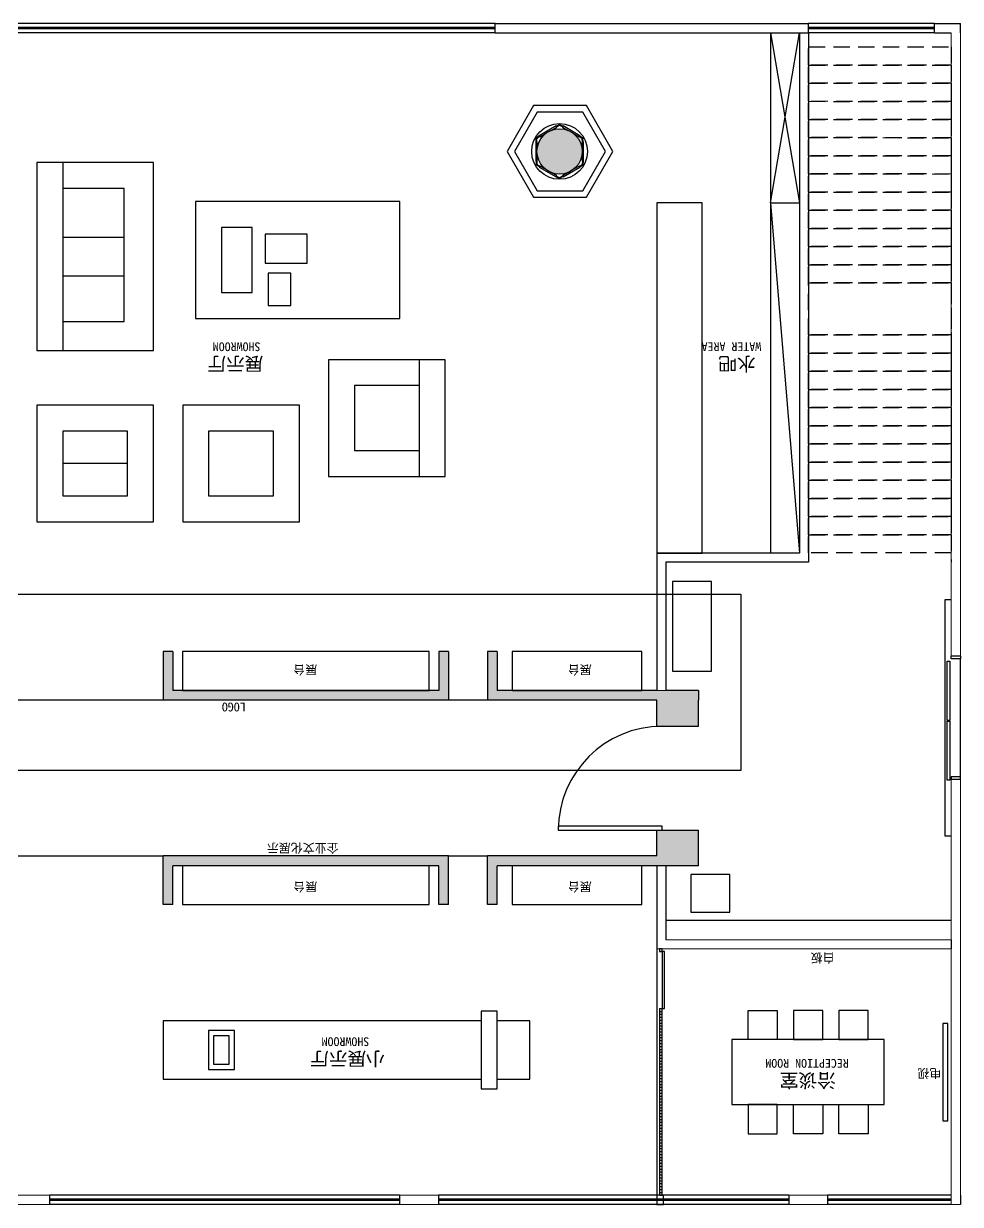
# Model space of a CAD drawing. Header units: millimetres. Extents: x 5625199 to 7433318, y -3316392 to -2552493.
# Drawn here: x 6005653 to 6020098, y -2653866 to -2635666 of the extents above; entities that cross this region are included whole.
import ezdxf

# ---------------------------------------------------------------- set-up
doc = ezdxf.new("R2010")
doc.units = ezdxf.units.MM
doc.linetypes.add('DASHEDX2', pattern=[38.1, 25.4, -12.7])
for name, color, linetype in [('155', 155, 'Continuous'), ('250', 250, 'Continuous'), ('PL-固定家具', 155, 'Continuous'), ('PL-固定落地', 155, 'Continuous'), ('PL-文字标注', 2, 'Continuous'), ('PL-新建墙体', 5, 'Continuous'), ('PL-活动家具', 15, 'Continuous'), ('PL-门', 4, 'Continuous')]:
    doc.layers.add(name, color=color, linetype=linetype)
doc.styles.add('黑体', font='simhei.ttf')

msp = doc.modelspace()

# ---------------------------------------------------------------- hatches: boundary and pattern name
at = {"layer": 'PL-新建墙体'}
h = msp.add_hatch(dxfattribs=at)
h.set_pattern_fill('AR-B88', color=250, scale=0.5, angle=270)
h.set_pattern_definition([(270, (11647404.49, -4816425.33), (101.6, -2e-14), []), (360, (11647404.493, -4816425.334), (101.6, 50.8), [101.6, -101.6])])
h.paths.add_polyline_path([(6015557.93, -2648645.67), (6016057.93, -2648645.67), (6016057.93, -2648495.67), (6016057.91, -2648095.67), (6015417.93, -2648095.67), (6015417.93, -2648495.67), (6012806.8, -2648495.67), (6012806.8, -2649245.67), (6012956.8, -2649245.67), (6012956.8, -2648645.67), (6015417.93, -2648645.67)])
h.paths.add_polyline_path([(6016057.93, -2646095.67), (6016057.83, -2645945.67), (6015557.93, -2645945.67), (6015417.66, -2645945.67), (6012956.8, -2645945.67), (6012956.8, -2645345.67), (6012806.8, -2645345.67), (6012806.8, -2646095.67), (6015417.93, -2646095.67), (6015417.93, -2646495.67), (6016057.85, -2646495.67)])
h.paths.add_polyline_path([(6012206.8, -2646095.67), (6012206.8, -2645345.67), (6012056.8, -2645345.67), (6012056.8, -2645945.67), (6007953.18, -2645945.67), (6007953.18, -2645345.67), (6007803.18, -2645345.67), (6007803.18, -2646095.67)])
h.paths.add_polyline_path([(6007803.18, -2648495.67), (6007803.18, -2649245.67), (6007953.18, -2649245.67), (6007953.18, -2648645.67), (6012056.8, -2648645.67), (6012056.8, -2649245.67), (6012206.8, -2649245.67), (6012206.8, -2648495.67)])
h.paths.add_polyline_path([(6000957.9, -2648495.67), (6000957.9, -2649245.67), (6001107.9, -2649245.67), (6001107.9, -2648645.67), (6005253.18, -2648645.67), (6005253.18, -2649245.67), (6005403.18, -2649245.67), (6005403.18, -2648495.67)])
h.paths.add_polyline_path([(6005403.18, -2646095.67), (6005403.18, -2645345.67), (6005253.18, -2645345.67), (6005253.18, -2645945.67), (6001107.9, -2645945.67), (6001107.9, -2645345.67), (6000957.9, -2645345.67), (6000957.9, -2646095.67)])
h.paths.add_polyline_path([(5998388.54, -2653865.78), (5998388.54, -2653805.78), (5998388.54, -2653785.78), (5998388.54, -2653725.78), (5997788.54, -2653725.78), (5997788.54, -2653325.78), (5997638.54, -2653325.78), (5997638.54, -2653725.78), (5997517.95, -2653725.78), (5997517.95, -2653865.78)])
h.paths.add_polyline_path([(5999448.02, -2639812.23, 1), (6000148.02, -2639812.23, 1)])
h.paths.add_polyline_path([(6013567.95, -2637635.61, 1), (6014267.95, -2637635.61, 1)])

# ---------------------------------------------------------------- linework, layer by layer
at = {"color": 250, "ltscale": 500}
for p, q in [((6012925.23, -2635665.61), (6000471.11, -2635665.61)), ((6019698.38, -2635665.61), (6017757.95, -2635665.61)), ((6012925.23, -2635805.61), (6000471.11, -2635805.61)), ((6019698.38, -2635805.61), (6017757.95, -2635805.61)), ((6020098.06, -2647275.29), (6020098.06, -2645455.29)), ((6011450.04, -2653725.78), (6006050.04, -2653725.78)), ((6017450.04, -2653725.78), (6012050.04, -2653725.78)), ((6019957.95, -2653725.78), (6018050.04, -2653725.78)), ((6011450.04, -2653865.78), (6006050.04, -2653865.78)), ((6017450.04, -2653865.78), (6012050.04, -2653865.78)), ((6019957.95, -2653865.78), (6018050.04, -2653865.78))]:
    msp.add_line(p, q, dxfattribs=at)
at = {"color": 3, "ltscale": 500}
for p, q in [((6012925.23, -2635725.61), (6000471.11, -2635725.61)), ((6012925.23, -2635745.61), (6000471.11, -2635745.61)), ((6019698.38, -2635725.61), (6017757.95, -2635725.61)), ((6019698.38, -2635745.61), (6017757.95, -2635745.61)), ((6011450.04, -2653785.78), (6006050.04, -2653785.78)), ((6011450.04, -2653805.78), (6006050.04, -2653805.78)), ((6017450.04, -2653785.78), (6012050.04, -2653785.78)), ((6017450.04, -2653805.78), (6012050.04, -2653805.78)), ((6019957.95, -2653785.78), (6018050.04, -2653785.78)), ((6019957.95, -2653805.78), (6018050.04, -2653805.78))]:
    msp.add_line(p, q, dxfattribs=at)
at = {"color": 255}
for p, q in [((6012925.23, -2635805.61), (6012925.23, -2635665.61)), ((6012925.23, -2635805.61), (6012925.23, -2635665.61)), ((6017757.95, -2635805.61), (6017757.95, -2635665.61)), ((6019698.38, -2635805.61), (6019698.38, -2635665.61)), ((6006050.04, -2653725.78), (6006050.04, -2653865.78)), ((6011450.04, -2653725.78), (6011450.04, -2653865.78)), ((6012050.04, -2653725.78), (6012050.04, -2653865.78)), ((6017450.04, -2653725.78), (6017450.04, -2653865.78)), ((6018050.04, -2653725.78), (6018050.04, -2653865.78))]:
    msp.add_line(p, q, dxfattribs=at)
at = {"ltscale": 500}
for p, q in [((6012925.23, -2635665.61), (6017757.95, -2635665.61)), ((6019698.38, -2635665.61), (6020098.06, -2635665.61)), ((6020098.06, -2635805.61), (6020098.06, -2635665.61)), ((6012925.23, -2635805.61), (6017757.95, -2635805.61)), ((6019698.38, -2635805.61), (6019957.95, -2635805.61)), ((6015417.74, -2643825.56), (6015417.66, -2645945.67)), ((6017617.95, -2643825.56), (6015417.93, -2643825.56)), ((6017757.95, -2643965.19), (6015557.93, -2643965.19)), ((6015557.93, -2643965.19), (6015557.93, -2645945.67)), ((6020098.06, -2645415.29), (6019957.95, -2645415.29)), ((6020098.06, -2647315.29), (6019957.95, -2647315.29)), ((6015417.93, -2648645.67), (6015417.93, -2649925.78)), ((6015557.93, -2648645.67), (6015557.93, -2649785.78))]:
    msp.add_line(p, q, dxfattribs=at)
for p, q in [((6017617.95, -2635805.61), (6017617.95, -2643825.56)), ((6017757.95, -2635805.61), (6017757.95, -2643965.19))]:
    msp.add_line(p, q)
at = {"lineweight": 18}
for p, q in [((6019957.95, -2635805.61), (6019957.95, -2645415.29)), ((6020098.06, -2635805.61), (6020098.06, -2645415.29)), ((6015417.74, -2643825.56), (6017617.95, -2643825.56)), ((6019957.95, -2649785.78), (6019957.95, -2647315.29)), ((6020098.06, -2647315.29), (6020098.06, -2653725.78)), ((6019957.95, -2653865.78), (6019957.95, -2649925.78)), ((6019957.95, -2653865.78), (6020098.06, -2653865.78))]:
    msp.add_line(p, q, dxfattribs=at)
at = {"color": 255, "linetype": 'DASHEDX2', "ltscale": 10}
msp.add_line((6019957.95, -2636305.61), (6019957.95, -2643964.62), dxfattribs=at)
at = {"color": 255, "lineweight": 18}
msp.add_line((6019957.95, -2638526.18), (6019957.95, -2643964.62), dxfattribs=at)
at = {"lineweight": 9}
for p, q in [((6015557.93, -2645945.67), (6015417.93, -2645945.67)), ((6015417.93, -2649925.78), (6017897.95, -2649925.78)), ((6015557.93, -2649785.78), (6017757.95, -2649785.78)), ((6019957.95, -2649785.78), (6017757.95, -2649785.78)), ((6019957.95, -2649925.78), (6017897.95, -2649925.78)), ((6017897.95, -2649925.78), (6017897.95, -2649925.78))]:
    msp.add_line(p, q, dxfattribs=at)
at = {"color": 255, "ltscale": 500}
for p, q in [((6019957.95, -2649785.78), (6019957.95, -2649925.78)), ((6020098.06, -2653725.78), (6020098.06, -2653865.78))]:
    msp.add_line(p, q, dxfattribs=at)
at = {"color": 255, "lineweight": 9}
for p, q in [((6006050.04, -2653725.78), (6005450.04, -2653725.78)), ((6012050.04, -2653725.78), (6011450.04, -2653725.78)), ((6018050.04, -2653725.78), (6017450.04, -2653725.78)), ((6006050.04, -2653865.78), (6005450.04, -2653865.78)), ((6012050.04, -2653865.78), (6011450.04, -2653865.78)), ((6018050.04, -2653865.78), (6017450.04, -2653865.78))]:
    msp.add_line(p, q, dxfattribs=at)
at = {"color": 250, "linetype": 'DASHEDX2', "ltscale": 10}
for points in [[(6019957.95, -2636303.61), (6017757.95, -2636303.53), (6017757.95, -2636023.53), (6019957.95, -2636023.61)], [(6019957.95, -2636583.61), (6017757.95, -2636583.53), (6017757.95, -2636303.53), (6019957.95, -2636303.61)], [(6019957.95, -2636863.61), (6017757.95, -2636863.53), (6017757.95, -2636583.53), (6019957.95, -2636583.61)], [(6019957.95, -2637143.61), (6017757.95, -2637143.53), (6017757.95, -2636863.53), (6019957.95, -2636863.61)], [(6019957.95, -2637423.61), (6017757.95, -2637423.53), (6017757.95, -2637143.53), (6019957.95, -2637143.61)], [(6019957.95, -2637703.61), (6017757.95, -2637703.53), (6017757.95, -2637423.53), (6019957.95, -2637423.61)], [(6019957.95, -2637983.61), (6017757.95, -2637983.53), (6017757.95, -2637703.53), (6019957.95, -2637703.61)], [(6019957.95, -2638263.61), (6017757.95, -2638263.53), (6017757.95, -2637983.53), (6019957.95, -2637983.61)], [(6019957.95, -2638543.61), (6017757.95, -2638543.53), (6017757.95, -2638263.53), (6019957.95, -2638263.61)], [(6019957.95, -2638823.61), (6017757.95, -2638823.53), (6017757.95, -2638543.53), (6019957.95, -2638543.61)], [(6019957.95, -2639103.61), (6017757.95, -2639103.53), (6017757.95, -2638823.53), (6019957.95, -2638823.61)], [(6019957.95, -2639383.61), (6017757.95, -2639383.53), (6017757.95, -2639103.53), (6019957.95, -2639103.61)], [(6019957.95, -2639663.61), (6017757.95, -2639663.53), (6017757.95, -2639383.53), (6019957.95, -2639383.61)], [(6019957.95, -2640463.61), (6017757.95, -2640463.53), (6017757.95, -2639663.53), (6019957.95, -2639663.61)], [(6019957.95, -2640743.61), (6017757.95, -2640743.53), (6017757.95, -2640463.53), (6019957.95, -2640463.61)], [(6019957.95, -2641023.61), (6017757.95, -2641023.53), (6017757.95, -2640743.53), (6019957.95, -2640743.61)], [(6019957.95, -2641303.61), (6017757.95, -2641303.53), (6017757.95, -2641023.53), (6019957.95, -2641023.61)], [(6019957.95, -2641583.61), (6017757.95, -2641583.53), (6017757.95, -2641303.53), (6019957.95, -2641303.61)], [(6019957.95, -2641863.61), (6017757.95, -2641863.53), (6017757.95, -2641583.53), (6019957.95, -2641583.61)], [(6019957.95, -2642143.61), (6017757.95, -2642143.53), (6017757.95, -2641863.53), (6019957.95, -2641863.61)], [(6019957.95, -2642423.61), (6017757.95, -2642423.53), (6017757.95, -2642143.53), (6019957.95, -2642143.61)], [(6019957.95, -2642703.61), (6017757.95, -2642703.53), (6017757.95, -2642423.53), (6019957.95, -2642423.61)], [(6019957.95, -2642983.61), (6017757.95, -2642983.53), (6017757.95, -2642703.53), (6019957.95, -2642703.61)], [(6019957.95, -2643263.61), (6017757.95, -2643263.53), (6017757.95, -2642983.53), (6019957.95, -2642983.61)], [(6019957.95, -2643543.61), (6017757.95, -2643543.53), (6017757.95, -2643263.53), (6019957.95, -2643263.61)], [(6019957.95, -2643823.61), (6017757.95, -2643823.53), (6017757.95, -2643543.53), (6019957.95, -2643543.61)]]:
    msp.add_lwpolyline(points, close=True, dxfattribs=at)
at = {"ltscale": 500}
for points in [[(6020098.06, -2645415.29), (6020098.06, -2645455.29), (6019958.06, -2645455.29), (6019958.06, -2645415.29)], [(6020098.06, -2647315.29), (6020098.06, -2647275.29), (6019958.06, -2647275.29), (6019958.06, -2647315.29)]]:
    msp.add_lwpolyline(points, dxfattribs=at)
at = {"layer": '155', "color": 6, "ltscale": 500}
msp.add_lwpolyline([(5999920.13, -2644462.37), (6016713.01, -2644462.37), (6016713.01, -2647179.38), (5999920.13, -2647179.38)], close=True, dxfattribs=at)
at = {"layer": '250', "ltscale": 500}
for p, q in [((6007803.18, -2646095.67), (6005403.18, -2646095.67)), ((6012806.8, -2646095.67), (6012206.8, -2646095.67)), ((6005403.18, -2648495.67), (6007803.18, -2648495.67)), ((6012206.8, -2648495.67), (6012806.8, -2648495.67))]:
    msp.add_line(p, q, dxfattribs=at)
at = {"layer": 'PL-固定家具', "color": 8}
for p, q in [((6013867.25, -2637247.56), (6013907.95, -2637225.36)), ((6013872.04, -2637256.34), (6013912.74, -2637234.14)), ((6013963.85, -2637256.34), (6013923.16, -2637234.14)), ((6013968.64, -2637247.56), (6013927.94, -2637225.36)), ((6013556.54, -2637485.48), (6013557.67, -2637439.14)), ((6013566.53, -2637485.73), (6013567.66, -2637439.39)), ((6013607.23, -2637397.68), (6013567.66, -2637421.83)), ((6013612.44, -2637406.21), (6013572.87, -2637430.36)), ((6014223.45, -2637406.21), (6014263.02, -2637430.36)), ((6014228.66, -2637397.68), (6014268.23, -2637421.83)), ((6014269.36, -2637485.73), (6014268.23, -2637439.39)), ((6014279.35, -2637485.48), (6014278.23, -2637439.14)), ((6013556.54, -2637785.73), (6013557.67, -2637832.07)), ((6013566.53, -2637785.48), (6013567.66, -2637831.83)), ((6013607.23, -2637873.53), (6013567.66, -2637849.39)), ((6013612.44, -2637865), (6013572.87, -2637840.85)), ((6014223.45, -2637865), (6014263.02, -2637840.85)), ((6014228.66, -2637873.53), (6014268.23, -2637849.39)), ((6014269.36, -2637785.48), (6014268.23, -2637831.83)), ((6014279.35, -2637785.73), (6014278.23, -2637832.07)), ((6013867.25, -2638023.66), (6013907.95, -2638045.85)), ((6013872.04, -2638014.88), (6013912.74, -2638037.07)), ((6013963.85, -2638014.88), (6013923.16, -2638037.07)), ((6013968.64, -2638023.66), (6013927.94, -2638045.85))]:
    msp.add_line(p, q, dxfattribs=at)
at = {"layer": 'PL-固定家具'}
msp.add_line((6015557.93, -2649485.78), (6019957.95, -2649485.78), dxfattribs=at)
at = {"layer": 'PL-固定家具', "ltscale": 500}
for p, q in [((6015457.93, -2650845.78), (6015497.93, -2650845.78)), ((6015457.93, -2650845.89), (6015457.93, -2653725.89)), ((6015497.93, -2653725.89), (6015497.93, -2650845.78))]:
    msp.add_line(p, q, dxfattribs=at)
at = {"layer": 'PL-固定家具', "color": 8}
for points in [[(6013788.04, -2637310.61), (6013874.64, -2637260.61), (6013864.64, -2637243.29), (6013604.84, -2637393.29), (6013614.84, -2637410.61), (6013701.44, -2637360.61)], [(6014134.45, -2637360.61), (6014221.06, -2637410.61), (6014231.06, -2637393.29), (6013971.25, -2637243.29), (6013961.25, -2637260.61), (6014047.85, -2637310.61)], [(6013571.54, -2637585.61), (6013571.54, -2637485.61), (6013551.54, -2637485.61), (6013551.54, -2637785.61), (6013571.54, -2637785.61), (6013571.54, -2637685.61)], [(6014264.36, -2637685.61), (6014264.36, -2637785.61), (6014284.36, -2637785.61), (6014284.36, -2637485.61), (6014264.36, -2637485.61), (6014264.36, -2637585.61)], [(6013701.44, -2637910.61), (6013614.84, -2637860.61), (6013604.84, -2637877.93), (6013864.64, -2638027.93), (6013874.64, -2638010.61), (6013788.04, -2637960.61)], [(6014047.85, -2637960.61), (6013961.25, -2638010.61), (6013971.25, -2638027.93), (6014231.06, -2637877.93), (6014221.06, -2637860.61), (6014134.45, -2637910.61)]]:
    msp.add_lwpolyline(points, dxfattribs=at)
at = {"layer": 'PL-固定家具', "ltscale": 500}
msp.add_lwpolyline([(6015497.93, -2649925.89), (6015457.93, -2649925.89), (6015457.93, -2649965.89), (6015497.93, -2649965.89)], close=True, dxfattribs=at)
at = {"layer": 'PL-固定家具', "color": 250, "ltscale": 500}
for points in [[(6015497.93, -2650895.89), (6015457.93, -2650895.89), (6015457.93, -2650935.89), (6015497.93, -2650935.89)], [(6015497.93, -2650985.89), (6015457.93, -2650985.89), (6015457.93, -2651025.89), (6015497.93, -2651025.89)], [(6015497.93, -2651075.89), (6015457.93, -2651075.89), (6015457.93, -2651115.89), (6015497.93, -2651115.89)], [(6015497.93, -2651165.89), (6015457.93, -2651165.89), (6015457.93, -2651205.89), (6015497.93, -2651205.89)], [(6015497.93, -2651255.89), (6015457.93, -2651255.89), (6015457.93, -2651295.89), (6015497.93, -2651295.89)], [(6015497.93, -2651345.89), (6015457.93, -2651345.89), (6015457.93, -2651385.89), (6015497.93, -2651385.89)], [(6015497.93, -2651435.89), (6015457.93, -2651435.89), (6015457.93, -2651475.89), (6015497.93, -2651475.89)], [(6015497.93, -2651525.89), (6015457.93, -2651525.89), (6015457.93, -2651565.89), (6015497.93, -2651565.89)], [(6015497.93, -2651615.89), (6015457.93, -2651615.89), (6015457.93, -2651655.89), (6015497.93, -2651655.89)], [(6015497.93, -2651705.89), (6015457.93, -2651705.89), (6015457.93, -2651745.89), (6015497.93, -2651745.89)], [(6015497.93, -2651795.89), (6015457.93, -2651795.89), (6015457.93, -2651835.89), (6015497.93, -2651835.89)], [(6015497.93, -2651885.89), (6015457.93, -2651885.89), (6015457.93, -2651925.89), (6015497.93, -2651925.89)], [(6015497.93, -2651975.89), (6015457.93, -2651975.89), (6015457.93, -2652015.89), (6015497.93, -2652015.89)], [(6015497.93, -2652065.89), (6015457.93, -2652065.89), (6015457.93, -2652105.89), (6015497.93, -2652105.89)], [(6015497.93, -2652155.89), (6015457.93, -2652155.89), (6015457.93, -2652195.89), (6015497.93, -2652195.89)], [(6015497.93, -2652245.89), (6015457.93, -2652245.89), (6015457.93, -2652285.89), (6015497.93, -2652285.89)], [(6015497.93, -2652335.89), (6015457.93, -2652335.89), (6015457.93, -2652375.89), (6015497.93, -2652375.89)], [(6015497.93, -2652425.89), (6015457.93, -2652425.89), (6015457.93, -2652465.89), (6015497.93, -2652465.89)], [(6015497.93, -2652515.89), (6015457.93, -2652515.89), (6015457.93, -2652555.89), (6015497.93, -2652555.89)], [(6015497.93, -2652605.89), (6015457.93, -2652605.89), (6015457.93, -2652645.89), (6015497.93, -2652645.89)], [(6015497.93, -2652695.89), (6015457.93, -2652695.89), (6015457.93, -2652735.89), (6015497.93, -2652735.89)], [(6015497.93, -2652785.89), (6015457.93, -2652785.89), (6015457.93, -2652825.89), (6015497.93, -2652825.89)], [(6015497.93, -2652875.89), (6015457.93, -2652875.89), (6015457.93, -2652915.89), (6015497.93, -2652915.89)], [(6015497.93, -2652965.89), (6015457.93, -2652965.89), (6015457.93, -2653005.89), (6015497.93, -2653005.89)], [(6015497.93, -2653055.89), (6015457.93, -2653055.89), (6015457.93, -2653095.89), (6015497.93, -2653095.89)], [(6015497.93, -2653145.89), (6015457.93, -2653145.89), (6015457.93, -2653185.89), (6015497.93, -2653185.89)], [(6015497.93, -2653235.89), (6015457.93, -2653235.89), (6015457.93, -2653275.89), (6015497.93, -2653275.89)], [(6015497.93, -2653325.89), (6015457.93, -2653325.89), (6015457.93, -2653365.89), (6015497.93, -2653365.89)], [(6015497.93, -2653415.89), (6015457.93, -2653415.89), (6015457.93, -2653455.89), (6015497.93, -2653455.89)], [(6015497.93, -2653505.89), (6015457.93, -2653505.89), (6015457.93, -2653545.89), (6015497.93, -2653545.89)], [(6015497.93, -2653595.89), (6015457.93, -2653595.89), (6015457.93, -2653635.89), (6015497.93, -2653635.89)], [(6015497.93, -2653685.89), (6015457.93, -2653685.89), (6015457.93, -2653725.89), (6015497.93, -2653725.89)]]:
    msp.add_lwpolyline(points, close=True, dxfattribs=at)
at = {"layer": 'PL-固定家具', "color": 250}
msp.add_circle((6013917.95, -2637635.61), 430, dxfattribs=at)
at = {"layer": 'PL-固定家具'}
for centre in [(6013917.95, -2637225.61), (6013562.88, -2637430.61), (6014273.02, -2637430.61), (6013562.88, -2637840.61), (6014273.02, -2637840.61), (6013917.95, -2638045.61)]:
    msp.add_circle(centre, 10, dxfattribs=at)
at = {"layer": 'PL-固定落地'}
for p, q in [((6017167.95, -2635805.61), (6017167.95, -2643825.56)), ((6017167.95, -2638425.56), (6017617.95, -2638425.56))]:
    msp.add_line(p, q, dxfattribs=at)
at = {"layer": 'PL-固定落地', "color": 250}
for p, q in [((6017167.95, -2638425.56), (6017617.95, -2635805.61)), ((6017167.95, -2635805.61), (6017617.95, -2638425.56)), ((6017167.95, -2638425.56), (6017617.95, -2643825.56))]:
    msp.add_line(p, q, dxfattribs=at)
at = {"layer": 'PL-固定落地', "color": 8, "ltscale": 500}
msp.add_line((6015417.93, -2649925.78), (6015417.93, -2653725.78), dxfattribs=at)
at = {"layer": 'PL-新建墙体'}
for p, q in [((6007953.18, -2645345.67), (6007803.18, -2645345.67)), ((6007803.18, -2645345.67), (6007803.18, -2646095.67)), ((6007953.18, -2645345.67), (6007953.18, -2645945.67)), ((6012056.8, -2645345.67), (6012056.8, -2645945.67)), ((6012206.8, -2645345.67), (6012056.8, -2645345.67)), ((6012206.8, -2645345.67), (6012206.8, -2646095.67)), ((6012956.8, -2645345.67), (6012806.8, -2645345.67)), ((6012806.8, -2645345.67), (6012806.8, -2646095.67)), ((6012956.8, -2645345.67), (6012956.8, -2645945.67)), ((6012206.8, -2646095.67), (6007803.18, -2646095.67)), ((6012056.8, -2645945.67), (6007953.18, -2645945.67)), ((6015417.93, -2646095.67), (6012806.8, -2646095.67)), ((6015417.66, -2645945.67), (6012956.8, -2645945.67)), ((6015417.93, -2646495.67), (6015417.93, -2646095.67)), ((6016057.83, -2645945.67), (6015557.93, -2645945.67)), ((6016057.83, -2645945.67), (6016057.93, -2646095.67)), ((6016057.85, -2646495.67), (6016057.83, -2646095.67)), ((6015417.93, -2646495.67), (6016057.86, -2646495.67)), ((6015417.93, -2648495.67), (6015417.93, -2648095.67)), ((6015417.93, -2648095.67), (6016057.91, -2648095.67)), ((6016057.93, -2648495.67), (6016057.91, -2648095.67)), ((6012206.8, -2648495.67), (6007803.18, -2648495.67)), ((6007803.18, -2649245.67), (6007803.18, -2648495.67)), ((6012056.8, -2648645.67), (6007953.18, -2648645.67)), ((6007953.18, -2649245.67), (6007953.18, -2648645.67)), ((6012056.8, -2649245.67), (6012056.8, -2648645.67)), ((6012206.8, -2649245.67), (6012206.8, -2648495.67)), ((6015417.93, -2648495.67), (6012806.8, -2648495.67)), ((6012806.8, -2649245.67), (6012806.8, -2648495.67)), ((6016057.93, -2648645.67), (6012956.8, -2648645.67)), ((6012956.8, -2649245.67), (6012956.8, -2648645.67)), ((6016057.93, -2648645.67), (6016057.93, -2648495.67)), ((6007953.18, -2649245.67), (6007803.18, -2649245.67)), ((6012206.8, -2649245.67), (6012056.8, -2649245.67)), ((6012956.8, -2649245.67), (6012806.8, -2649245.67))]:
    msp.add_line(p, q, dxfattribs=at)
msp.add_lwpolyline([(6015517.93, -2653725.78), (6015417.93, -2653725.78), (6015417.93, -2653865.78), (6015517.93, -2653865.78)], close=True, dxfattribs=at)
msp.add_circle((6013917.95, -2637635.61), 350, dxfattribs=at)
at = {"layer": 'PL-活动家具', "color": 250}
for p, q in [((6006255.54, -2637805.61), (6006255.54, -2640705.61)), ((6007205.54, -2638205.61), (6006255.54, -2638205.61)), ((6007205.54, -2640255.61), (6007205.54, -2638205.61)), ((6006255.54, -2638955.61), (6007205.54, -2638955.61)), ((6006255.54, -2639555.61), (6007205.54, -2639555.61)), ((6006255.54, -2640255.61), (6007205.54, -2640255.61)), ((6011755.54, -2642645.67), (6011755.54, -2640845.67)), ((6011755.54, -2641245.67), (6010755.54, -2641245.67)), ((6010755.54, -2641245.67), (6010755.54, -2642245.67)), ((6010755.54, -2642245.67), (6011755.54, -2642245.67)), ((6007255.54, -2642445.67), (6006255.54, -2642445.67))]:
    msp.add_line(p, q, dxfattribs=at)
at = {"layer": 'PL-活动家具'}
for points in [[(6014331.67, -2638341.42), (6014739.4, -2637635.2), (6014331.67, -2636928.98), (6013516.2, -2636928.98), (6013108.46, -2637635.2), (6013516.2, -2638341.42)], [(6014273.93, -2638241.42), (6014623.93, -2637635.2), (6014273.93, -2637028.98), (6013573.93, -2637028.98), (6013223.93, -2637635.2), (6013573.93, -2638241.42)], [(6016117.74, -2643825.56), (6016117.74, -2638425.56), (6015417.74, -2638425.56), (6015417.74, -2643825.56)], [(6016257.93, -2645645.67), (6016257.93, -2644265.19), (6015657.93, -2644265.19), (6015657.93, -2645645.67)], [(6011904.99, -2645345.67), (6008104.99, -2645345.67), (6008104.99, -2645945.67), (6011904.99, -2645945.67)], [(6015187.23, -2645345.67), (6013187.23, -2645345.67), (6013187.23, -2645945.67), (6015187.23, -2645945.67)], [(6011904.99, -2648645.67), (6008104.99, -2648645.67), (6008104.99, -2649245.67), (6011904.99, -2649245.67)], [(6015187.23, -2648645.67), (6013187.23, -2648645.67), (6013187.23, -2649245.67), (6015187.23, -2649245.67)], [(6016541.08, -2649359.05), (6016541.08, -2648778.57), (6015941.08, -2648778.57), (6015941.08, -2649359.05)], [(6012956.8, -2652085.73), (6012956.8, -2650885.73), (6012706.8, -2650885.73), (6012706.8, -2652085.73)], [(6008903.18, -2651185.73), (6008503.18, -2651185.73), (6008503.18, -2651785.73), (6008903.18, -2651785.73)], [(6019905.04, -2652575.78), (6019905.04, -2651075.78), (6019825.04, -2651075.78), (6019825.04, -2652575.78)], [(6018925.04, -2651325.78), (6016575.04, -2651325.78), (6016575.04, -2652325.78), (6018925.04, -2652325.78)]]:
    msp.add_lwpolyline(points, close=True, dxfattribs=at)
at = {"layer": 'PL-活动家具', "color": 8}
for points in [[(6007655.54, -2637805.61), (6005855.54, -2637805.61), (6005855.54, -2640705.61), (6007655.54, -2640705.61)], [(6011455.54, -2638409.92), (6008305.54, -2638409.92), (6008305.54, -2640209.92), (6011455.54, -2640209.92)], [(6012155.54, -2640845.67), (6010355.54, -2640845.67), (6010355.54, -2642645.67), (6012155.54, -2642645.67)], [(6007655.54, -2641545.67), (6005855.54, -2641545.67), (6005855.54, -2643345.67), (6007655.54, -2643345.67)], [(6009905.54, -2641545.67), (6008105.54, -2641545.67), (6008105.54, -2643345.67), (6009905.54, -2643345.67)], [(6017275.04, -2650875.78), (6017275.04, -2651325.78), (6016825.04, -2651325.78), (6016825.04, -2650875.78)], [(6017525.04, -2650875.78), (6017525.04, -2651325.78), (6017975.04, -2651325.78), (6017975.04, -2650875.78)], [(6018225.04, -2650875.78), (6018225.04, -2651325.78), (6018675.04, -2651325.78), (6018675.04, -2650875.78)], [(6017275.04, -2652775.78), (6017275.04, -2652325.78), (6016825.04, -2652325.78), (6016825.04, -2652775.78)], [(6017525.04, -2652775.78), (6017525.04, -2652325.78), (6017975.04, -2652325.78), (6017975.04, -2652775.78)], [(6018225.04, -2652775.78), (6018225.04, -2652325.78), (6018675.04, -2652325.78), (6018675.04, -2652775.78)]]:
    msp.add_lwpolyline(points, close=True, dxfattribs=at)
at = {"layer": 'PL-活动家具', "color": 250}
for points in [[(6009175.54, -2638809.92), (6008705.54, -2638809.92), (6008705.54, -2639809.92), (6009175.54, -2639809.92)], [(6010025.54, -2638909.92), (6009375.54, -2638909.92), (6009375.54, -2639359.92), (6010025.54, -2639359.92)], [(6009775.54, -2639509.92), (6009425.54, -2639509.92), (6009425.54, -2640009.92), (6009775.54, -2640009.92)], [(6007255.54, -2641945.67), (6006255.54, -2641945.67), (6006255.54, -2642945.67), (6007255.54, -2642945.67)], [(6009505.54, -2641945.67), (6008505.54, -2641945.67), (6008505.54, -2642945.67), (6009505.54, -2642945.67)], [(6008823.18, -2651265.73), (6008583.18, -2651265.73), (6008583.18, -2651705.73), (6008823.18, -2651705.73)]]:
    msp.add_lwpolyline(points, close=True, dxfattribs=at)
at = {"layer": 'PL-活动家具'}
for points in [[(6012706.8, -2651035.73), (6007803.18, -2651035.73), (6007803.18, -2651935.73), (6012706.8, -2651935.73)], [(6012956.8, -2651935.73), (6013456.8, -2651935.73), (6013456.8, -2651035.73), (6012956.8, -2651035.73)]]:
    msp.add_lwpolyline(points, dxfattribs=at)
at = {"layer": 'PL-门', "color": 250, "ltscale": 500}
for p, q in [((6019958.06, -2644545.29), (6019857.99, -2644545.29)), ((6019857.99, -2644545.29), (6019857.99, -2648185.29)), ((6019857.99, -2648185.29), (6019957.95, -2648185.29))]:
    msp.add_line(p, q, dxfattribs=at)
at = {"layer": 'PL-门', "color": 4, "ltscale": 500}
for points in [[(6019894.93, -2646404.79), (6019894.93, -2645494.79), (6019934.93, -2645494.79), (6019934.93, -2646404.79)], [(6019894.48, -2647328.1), (6019894.48, -2646418.1), (6019934.48, -2646418.1), (6019934.48, -2647328.1)]]:
    msp.add_lwpolyline(points, close=True, dxfattribs=at)
at = {"layer": 'PL-门'}
for points in [[(6013897.93, -2648035.67), (6013897.93, -2648095.67), (6015497.93, -2648095.67), (6015497.93, -2648035.67)], [(6015497.93, -2649965.89), (6015497.93, -2650845.89), (6015537.93, -2650845.89), (6015537.93, -2649965.89)]]:
    msp.add_lwpolyline(points, close=True, dxfattribs=at)
at = {"layer": 'PL-门', "color": 250}
msp.add_arc((6015497.93, -2648095.67), 1600, 90, 180, dxfattribs=at)

# ---------------------------------------------------------------- texts
at = {"layer": 'PL-文字标注', "color": 2, "style": '黑体'}
for s, height, p in [('SHOWROOM', 135.168, (6009305.21, -2640578.71)), ('WATER AREA', 135.168, (6017026.84, -2640578.71)), ('展示厅', 211.2, (6009349.5, -2640804.33)), ('水吧', 211.2, (6016941.97, -2640804.33)), ('展台', 135.168, (6010180.12, -2645556.5)), ('展台', 135.168, (6014413.3, -2645556.5)), ('LOGO', 135.168, (6009077.57, -2646131.95)), ('企业文化展示', 135.168, (6010509.95, -2648302.76)), ('展台', 135.168, (6010180.12, -2648901.08)), ('展台', 135.168, (6014413.3, -2648901.08)), ('白板', 135.168, (6018156.98, -2649996.43)), ('SHOWROOM', 135.168, (6010983.4, -2651290.39)), ('小展示厅', 211.2, (6011223.28, -2651516.01)), ('RECEPTION ROOM', 135.168, (6018377.16, -2651624.21)), ('电视', 135.168, (6019806.15, -2651776.86)), ('洽谈室', 211.2, (6018177.59, -2651849.83))]:
    msp.add_text(s, height=height, rotation=180, dxfattribs=at).set_placement(p)

doc.saveas('drawing.dxf')
